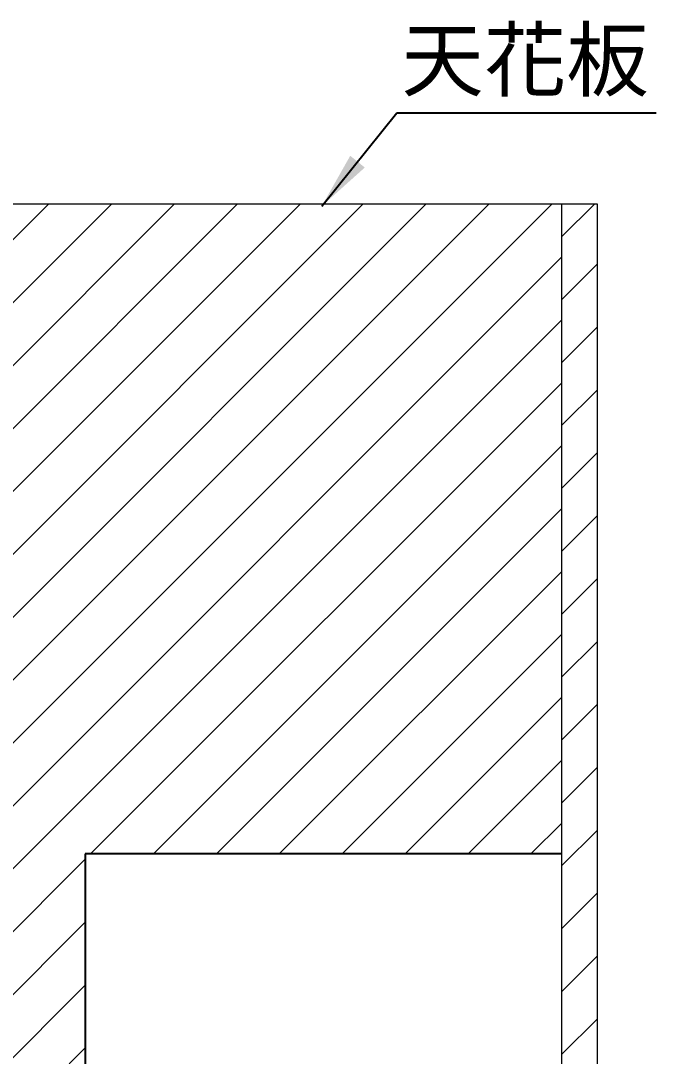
# Model space of a CAD drawing. Header units: millimetres. Extents: x -179594 to 13478, y -20517 to 22627.
# Drawn here: x 10366 to 11259, y 4202 to 5657 of the extents above; entities that cross this region are included whole.
import ezdxf

# ---------------------------------------------------------------- set-up
doc = ezdxf.new("R2010")
doc.units = ezdxf.units.MM
doc.header["$MEASUREMENT"] = 0
doc.linetypes.add('HIDDEN', pattern=[9.525, 6.35, -3.175])
doc.layers.get('0').update_dxf_attribs({"lineweight": 25})
for name, color, linetype, lineweight in [('D', 3, 'Continuous', 13), ('H', 2, 'HIDDEN', 15), ('S', 4, 'Continuous', 15)]:
    doc.layers.add(name, color=color, linetype=linetype, lineweight=lineweight)
doc.styles.get("Standard").update_dxf_attribs({"font": 'KAIU.TTF'})
doc.styles.add('STU25', font='isocp2.shx')
doc.dimstyles.new('STU25$7', dxfattribs={"dimscale": 40, "dimtxt": 2.5, "dimasz": 2, "dimexe": 1.25, "dimexo": 0.625, "dimgap": 1, "dimtad": 0, "dimdec": 4, "dimdsep": 46, "dimtxsty": 'STU25', "dimcen": 2.5, "dimazin": 2, "dimtfac": 1, "dimtdec": 4, "dimtmove": 0, "dimatfit": 3, "dimfxl": 0, "dimtolj": 1, "dimtzin": 0, "dimarcsym": 0})

msp = doc.modelspace()

# ---------------------------------------------------------------- hatches: boundary and pattern name
at = {"layer": 'D', "ltscale": 30}
h = msp.add_hatch(dxfattribs=at)
h.set_pattern_fill('ANSI31', color=256, scale=500, style=0)
h.set_pattern_definition([(45, (227163.32, 23019.17), (-44.194174, 44.194174), [])])
h.paths.add_polyline_path([(8625.963, 4486.253), (8625.963, 5399.319), (11125.963, 5399.319), (11125.963, 4486.253), (10456.747, 4486.253), (10456.747, 2699.319), (10325.963, 2699.319), (10325.963, 4499.319), (9425.963, 4499.319), (9425.963, 2699.319), (9295.178, 2699.319), (9295.178, 4486.253)])
at = {"layer": 'H', "ltscale": 5}
h = msp.add_hatch(dxfattribs=at)
h.set_pattern_fill('ANSI31', color=256, scale=500, style=0)
h.set_pattern_definition([(45, (226900.534, 23315.25), (-44.194174, 44.194174), [])])
h.paths.add_polyline_path([(11175.963, 2649.319), (11175.963, 5399.319), (11125.963, 5399.319), (11125.963, 2699.319), (8625.963, 2699.319), (8625.963, 5399.319), (8575.963, 5399.319), (8575.963, 2649.319)])
h.paths.add_polyline_path([(11175.963, 5399.319), (11125.963, 5399.319)], flags=16)
h.paths.add_polyline_path([(8575.963, 5399.319), (8625.963, 5399.319)], flags=16)

# ---------------------------------------------------------------- linework, layer by layer
for p, q in [((10455.963, 4486.253), (10455.963, 2699.319)), ((11125.963, 4486.253), (10455.963, 4486.253))]:
    msp.add_line(p, q)
at = {"layer": 'S'}
for p, q in [((11175.963, 5399.319), (8625.963, 5399.319)), ((11125.963, 2699.319), (11125.963, 5399.319)), ((11175.963, 5399.319), (11125.963, 5399.319)), ((11175.963, 5399.319), (11125.963, 5399.319)), ((11175.963, 5399.319), (11125.963, 5399.319)), ((11175.963, 2649.319), (11175.963, 5399.319)), ((11125.963, 4699.319), (11125.963, 4709.319))]:
    msp.add_line(p, q, dxfattribs=at)

# ---------------------------------------------------------------- texts
at = {"layer": 'D', "color": 11, "insert": (10900.233, 5644.828), "char_height": 85, "attachment_point": 1}
msp.add_mtext('{\\C3;天花板 }', dxfattribs=at)

# ---------------------------------------------------------------- leaders
at = {"layer": 'D'}
msp.add_leader([(10788.651, 5396.824), (10894.084, 5527.977), (11258.512, 5527.977)], dimstyle='STU25$7', override={"dimgap": 1, "dimtad": 0}, dxfattribs=at)

doc.saveas('drawing.dxf')
